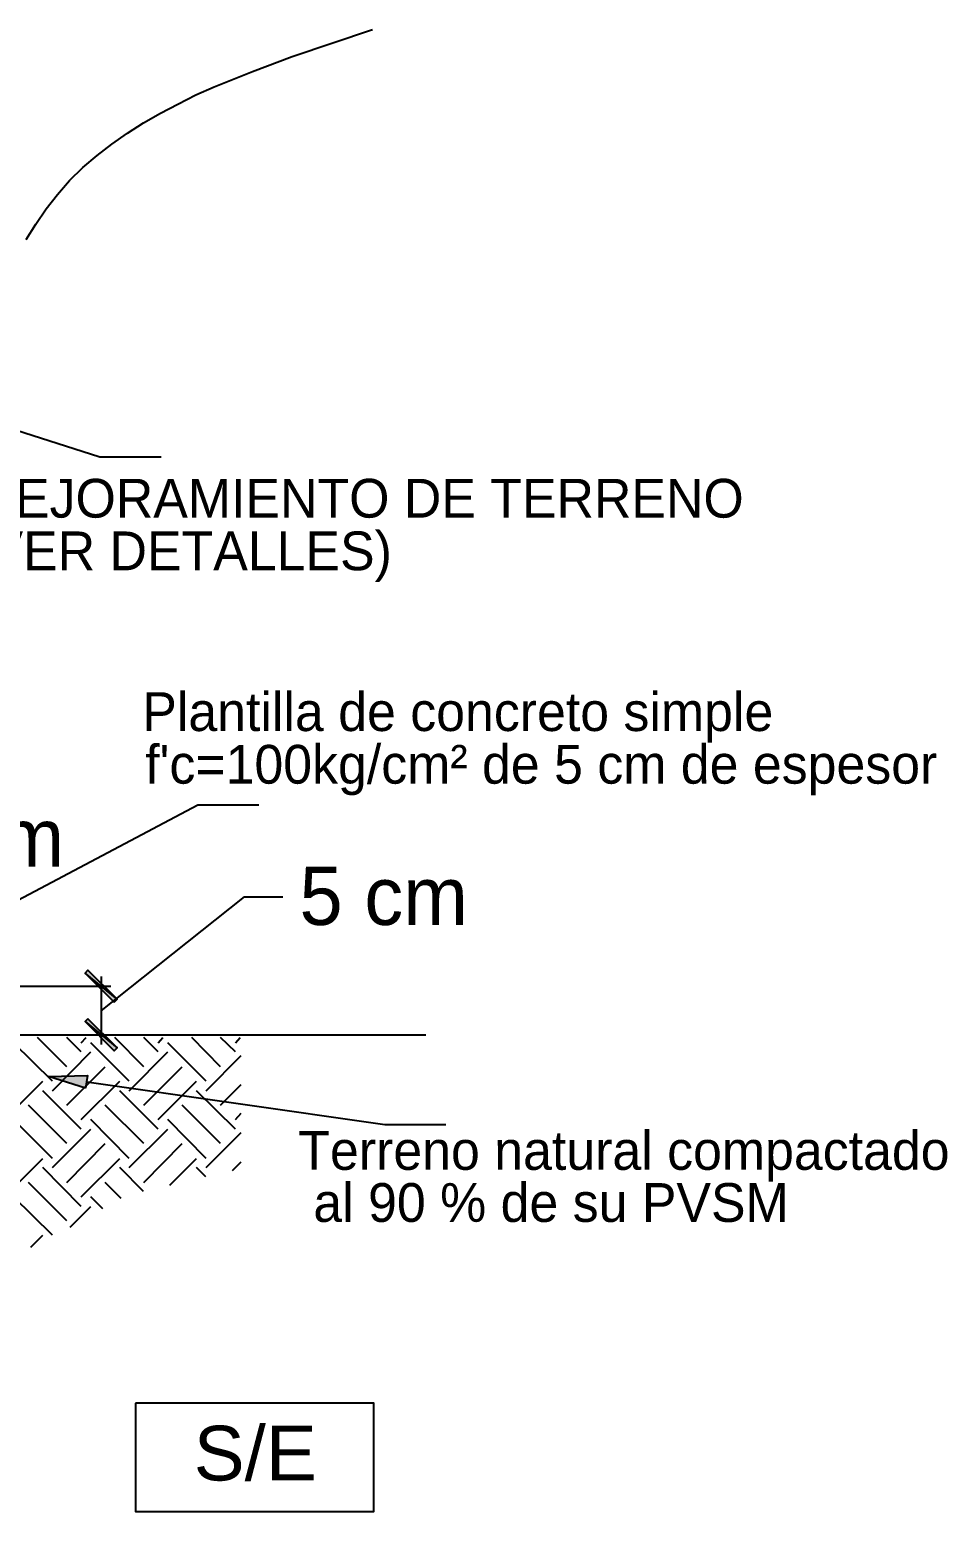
# Model space of a CAD drawing. Header units: metres. Extents: x 2.9 to 42.8, y 1.7 to 28.7.
# Drawn here: x 22.802 to 25.633, y 15.046 to 19.614 of the extents above; entities that cross this region are included whole.
import ezdxf

# ---------------------------------------------------------------- set-up
doc = ezdxf.new("R2010")
doc.units = ezdxf.units.M
for name, color, linetype in [('CIAN', 4, 'Continuous'), ('NEGRO', 7, 'Continuous'), ('RELLENO_NEGRO', 7, 'Continuous'), ('TEXTO', 7, 'Continuous')]:
    doc.layers.add(name, color=color, linetype=linetype)
doc.layers.add('RGB_118_118_118', color=7, linetype='Continuous', true_color=0x767676)
doc.styles.add('ArialMT', font='arial.ttf')

msp = doc.modelspace()

# ---------------------------------------------------------------- hatches: boundary and pattern name
at = {"layer": 'RELLENO_NEGRO'}
h = msp.add_hatch(color=256, dxfattribs=at)
h.dxf.hatch_style = 1
h.paths.add_polyline_path([(23.0628, 16.6158), (23.0717, 16.6247), (22.9729, 16.7058), (23.0628, 16.6158)])
h.paths.add_polyline_path([(23.0717, 16.6247), (22.9729, 16.7058), (22.9817, 16.7146), (23.0717, 16.6247)])
h = msp.add_hatch(color=256, dxfattribs=at)
h.dxf.hatch_style = 1
h.paths.add_polyline_path([(22.9817, 16.5647), (22.9729, 16.5559), (23.0717, 16.4747), (22.9817, 16.5647)])
h.paths.add_polyline_path([(22.9729, 16.5559), (23.0717, 16.4747), (23.0628, 16.4659), (22.9729, 16.5559)])
h = msp.add_hatch(color=256, dxfattribs=at)
h.dxf.hatch_style = 1
h.paths.add_polyline_path([(22.9747, 16.3512), (22.86, 16.3865), (22.9799, 16.3901), (22.9747, 16.3512)])

# ---------------------------------------------------------------- linework, layer by layer
at = {"layer": 'CIAN', "lineweight": -3}
for points in [[(18.3198, 16.5153), (24.0242, 16.5153)], [(18.3198, 16.5153), (23.4544, 16.5153)]]:
    msp.add_lwpolyline(points, dxfattribs=at)
at = {"layer": 'NEGRO', "lineweight": -3}
for points in [[(22.7912, 18.9671), (22.8212, 19.0147), (22.8529, 19.0623), (22.8882, 19.1064), (22.9253, 19.1488), (22.9658, 19.1893), (23.0099, 19.2264), (23.0558, 19.2617), (23.1034, 19.2952), (23.1528, 19.3269), (23.2057, 19.3569), (23.2586, 19.3851), (23.3151, 19.4134), (23.3715, 19.4381), (23.4897, 19.4857), (23.6114, 19.5315), (23.8601, 19.6144)], [(21.8281, 18.6778), (23.0187, 18.2968), (23.2075, 18.2968)], [(22.2268, 16.6458), (23.3204, 17.2244), (23.5091, 17.2244)], [(23.0223, 16.5894), (23.465, 16.9404), (23.5832, 16.9404)], [(23.0223, 16.6952), (23.0223, 16.4853)], [(19.2087, 16.5153), (24.0242, 16.5153)], [(22.9164, 16.4165), (22.8265, 16.5065)], [(22.9605, 16.4624), (22.9164, 16.5065)], [(22.9605, 16.4906), (22.9764, 16.5065)], [(23.1546, 16.4165), (23.0646, 16.5065)], [(23.1987, 16.4624), (23.1546, 16.5065)], [(23.1987, 16.4906), (23.2128, 16.5065)], [(23.3909, 16.4165), (23.3027, 16.5065)], [(23.4368, 16.4624), (23.3909, 16.5065)], [(23.4368, 16.4906), (23.4509, 16.5065)], [(22.8723, 16.3724), (22.7524, 16.4906)], [(22.8723, 16.3424), (22.9905, 16.4624)], [(23.1087, 16.3724), (22.9905, 16.4906)], [(23.1087, 16.3424), (23.2287, 16.4624)], [(23.3468, 16.3724), (23.2287, 16.4906)], [(23.3468, 16.3424), (23.4544, 16.4518)], [(22.9164, 16.2983), (23.0346, 16.4165)], [(23.1546, 16.2983), (23.2728, 16.4165)], [(22.7242, 16.2542), (22.8424, 16.3724)], [(22.9605, 16.2542), (23.0805, 16.3724)], [(22.9782, 16.3707), (23.8972, 16.2384), (24.0859, 16.2384)], [(23.1987, 16.2542), (23.3168, 16.3724)], [(23.3909, 16.2983), (23.4544, 16.3618)], [(22.9605, 16.2242), (22.8424, 16.3424)], [(23.1987, 16.2242), (23.0805, 16.3424)], [(23.4368, 16.2242), (23.3168, 16.3424)], [(22.9164, 16.1802), (22.7983, 16.2983)], [(23.1546, 16.1802), (23.0346, 16.2983)], [(23.3909, 16.1802), (23.2728, 16.2983)], [(23.4368, 16.2542), (23.4544, 16.2736)], [(22.8723, 16.1343), (22.7524, 16.2542)], [(22.8723, 16.1061), (22.9905, 16.2242)], [(23.1087, 16.1343), (22.9905, 16.2542)], [(23.1087, 16.1061), (23.2287, 16.2242)], [(23.3468, 16.1343), (23.2287, 16.2542)], [(22.9164, 16.0602), (23.0346, 16.1802)], [(23.1546, 16.0602), (23.2728, 16.1802)], [(23.3468, 16.1061), (23.4544, 16.2137)], [(22.7242, 16.0161), (22.8424, 16.1343)], [(22.9605, 16.0161), (23.0805, 16.1343)], [(23.2339, 16.0514), (23.3168, 16.1343)], [(22.9605, 15.9861), (22.8424, 16.1061)], [(23.1528, 16.032), (23.0805, 16.1061)], [(23.3451, 16.0778), (23.3168, 16.1061)], [(23.428, 16.0973), (23.4544, 16.1237)], [(22.9164, 15.942), (22.7983, 16.0602)], [(23.084, 16.0108), (23.0346, 16.0602)], [(22.8723, 15.8979), (22.7524, 16.0161)], [(23.0276, 15.9791), (22.9905, 16.0161)], [(22.927, 15.9226), (22.9905, 15.9861)], [(22.8053, 15.8609), (22.8424, 15.8979)]]:
    msp.add_lwpolyline(points, dxfattribs=at)
for points in [[(23.0717, 16.6247), (22.9729, 16.7058), (22.9817, 16.7146)], [(23.0628, 16.6158), (23.0717, 16.6247), (22.9729, 16.7058)], [(22.9817, 16.5647), (22.9729, 16.5559), (23.0717, 16.4747)], [(22.9729, 16.5559), (23.0717, 16.4747), (23.0628, 16.4659)], [(22.9747, 16.3512), (22.86, 16.3865), (22.9799, 16.3901)], [(23.1281, 15.3793), (23.1281, 15.046), (23.8637, 15.046), (23.8637, 15.3793)]]:
    msp.add_lwpolyline(points, close=True, dxfattribs=at)
at = {"layer": 'RGB_118_118_118', "lineweight": -3}
for points in [[(21.7682, 16.6652), (23.0523, 16.6652)], [(21.7682, 16.5153), (23.0523, 16.5153)]]:
    msp.add_lwpolyline(points, dxfattribs=at)

# ---------------------------------------------------------------- texts
at = {"layer": 'TEXTO', "color": 18, "true_color": 0x000000}
for s, height, p in [('MEJORAMIENTO DE TERRENO', 0.1196, (22.6236, 18.1098)), ('(VER DETALLES)', 0.1196, (22.6219, 17.9476)), ('Plantilla de concreto simple', 0.1196, (23.1493, 17.4519)), ("f'c=100kg/cm² de 5 cm de espesor", 0.1196, (23.1581, 17.2896)), ('15 cm', 0.1794, (22.255, 17.0339)), ('5 cm', 0.1794, (23.6343, 16.854)), ('Terreno natural compactado', 0.1196, (23.6308, 16.099)), (' al 90 % de su PVSM', 0.1196, (23.6326, 15.9385))]:
    msp.add_text(s, height=height, dxfattribs=at).set_placement(p)
at = {"layer": 'TEXTO', "color": 18, "true_color": 0x000000, "style": 'ArialMT'}
msp.add_text('S/E', height=0.1687, dxfattribs=at).set_placement((23.308, 15.1412))

doc.saveas('drawing.dxf')
